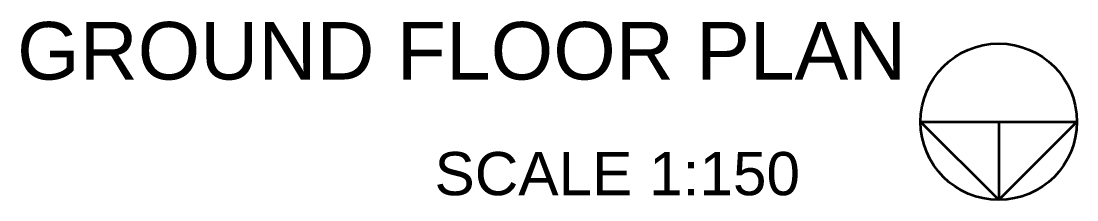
# Model space of a CAD drawing. Header units: millimetres. Extents: x 3079 to 579737, y 1565 to 1161826.
# Drawn here: x 240476 to 258814, y 876945 to 880051 of the extents above; entities that cross this region are included whole.
import ezdxf

# ---------------------------------------------------------------- set-up
doc = ezdxf.new("R2010")
doc.units = ezdxf.units.MM
doc.layers.add('1', color=7, linetype='Continuous', lineweight=35)
doc.layers.add('IG-Area', color=250, linetype='Continuous', lineweight=30)
doc.styles.get("Standard").update_dxf_attribs({"font": 'arial.ttf'})

msp = doc.modelspace()

# ---------------------------------------------------------------- linework, layer by layer
at = {"layer": '1'}
for p, q in [((257456, 876945), (256098, 878303)), ((256098, 878303), (258814, 878303)), ((257456, 878303), (257456, 876945)), ((258814, 878303), (257456, 876945))]:
    msp.add_line(p, q, dxfattribs=at)
msp.add_circle((257456, 878303), 1358, dxfattribs=at)

# ---------------------------------------------------------------- texts
at = {"layer": 'IG-Area', "attachment_point": 1}
for s, insert, char_height in [('GROUND FLOOR PLAN', (240406, 880036), 1000), ('SCALE 1:150', (247657, 877777), 750)]:
    msp.add_mtext_dynamic_manual_height_columns(s, width=38356.19, gutter_width=12.5, heights=[0], dxfattribs=dict(at, insert=insert, char_height=char_height))

doc.saveas('drawing.dxf')
